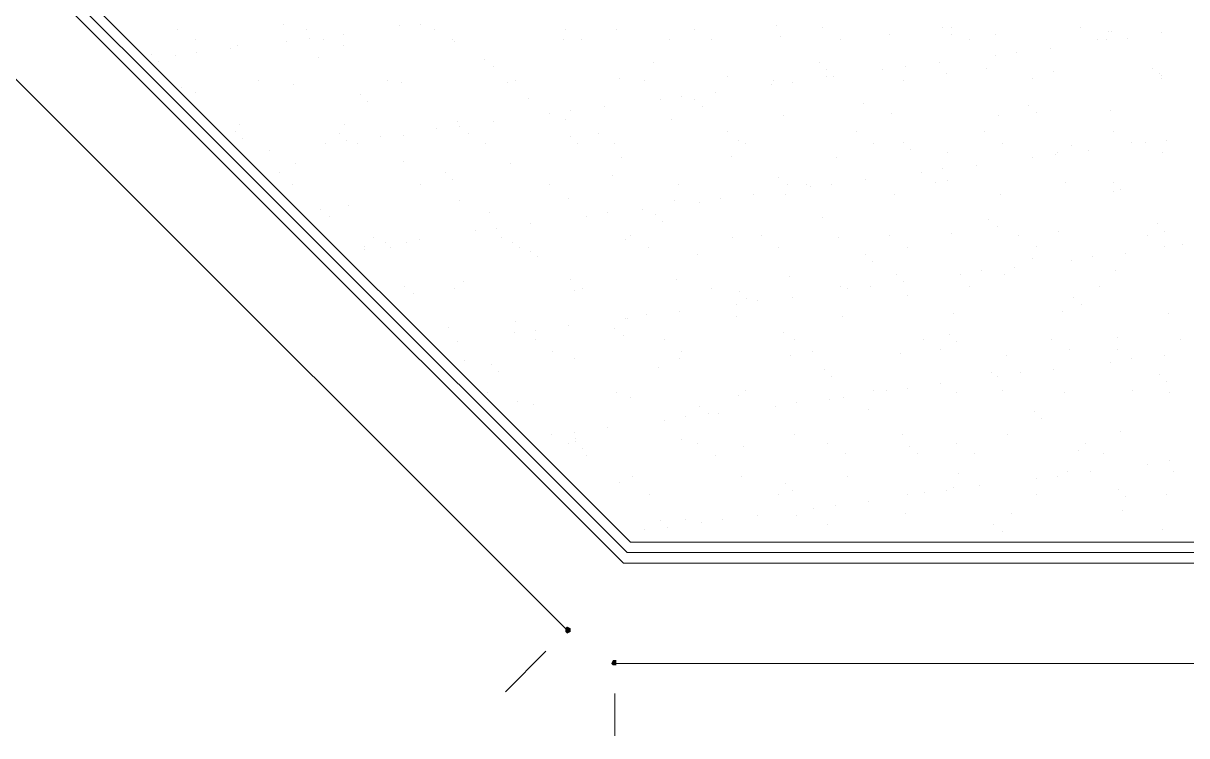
# Model space of a CAD drawing. Header units: millimetres. Extents: x 51.3 to 71.5, y 31.8 to 61.9.
# Drawn here: x 56.941 to 59.794, y 39.058 to 40.807 of the extents above; entities that cross this region are included whole.
import ezdxf

# ---------------------------------------------------------------- set-up
doc = ezdxf.new("R2010")
doc.units = ezdxf.units.MM
doc.layers.add('PDF_0', color=7, linetype='Continuous')
doc.layers.add('PDF_COTAS', color=1, linetype='Continuous')
doc.layers.add('PDF_Portas', color=7, linetype='Continuous', true_color=0xb85b5b)
doc.layers.add('PDF_Vegetação', color=7, linetype='Continuous', true_color=0x00dd37)

msp = doc.modelspace()

# ---------------------------------------------------------------- hatches: boundary and pattern name
at = {"layer": 'PDF_0', "transparency": 33554559}
for points in [[(58.2831, 39.3132), (58.2831, 39.3219), (58.2744, 39.3262), (58.2701, 39.3219), (58.2701, 39.3132), (58.2744, 39.3089)], [(58.3825, 39.2354), (58.3868, 39.2311), (58.3955, 39.2311), (58.3955, 39.2441), (58.3868, 39.2441)]]:
    msp.add_hatch(color=1, dxfattribs=at).paths.add_polyline_path(points)

# ---------------------------------------------------------------- linework, layer by layer
at = {"layer": 'PDF_COTAS', "lineweight": 5}
for points in [[(53.2979, 44.294), (58.2744, 39.3176)], [(58.1231, 39.1662), (58.2225, 39.2657)], [(58.3911, 39.2354), (70.1513, 39.2354)], [(58.3911, 39.0581), (58.3911, 39.1619)]]:
    msp.add_lwpolyline(points, dxfattribs=at)
at = {"layer": 'PDF_Portas', "lineweight": 5}
for points in [[(53.4233, 44.4713), (58.4128, 39.4819), (64.5004, 39.4819), (64.5004, 39.5337), (58.4301, 39.5337), (53.4925, 44.4713)], [(64.5004, 39.5078), (58.4214, 39.5078), (53.4579, 44.4713)]]:
    msp.add_lwpolyline(points, dxfattribs=at)
at = {"layer": 'PDF_Vegetação', "lineweight": 5}
for points in [[(57.3189, 40.7919), (57.3189, 40.7919)], [(57.5783, 40.8049), (57.5783, 40.8049)], [(57.6345, 40.7919), (57.6345, 40.7919)], [(57.7253, 40.7789), (57.7253, 40.7789)], [(57.8637, 40.8005), (57.8637, 40.8005)], [(57.9156, 40.8049), (57.9156, 40.8049)], [(57.9501, 40.7919), (57.9501, 40.7919)], [(58.2701, 40.7919), (58.2701, 40.7919)], [(58.3955, 40.7919), (58.3955, 40.7919)], [(58.5857, 40.7919), (58.5857, 40.7919)], [(58.7889, 40.8005), (58.7889, 40.8005)], [(58.9013, 40.7962), (58.9013, 40.7962)], [(59.0656, 40.7789), (59.0656, 40.7789)], [(59.1953, 40.7962), (59.1953, 40.7962)], [(59.217, 40.7962), (59.217, 40.7962)], [(59.217, 40.7789), (59.217, 40.7789)], [(59.325, 40.7789), (59.325, 40.7789)], [(59.5326, 40.7962), (59.5326, 40.7962)], [(59.6018, 40.7876), (59.6018, 40.7876)], [(59.6104, 40.7876), (59.6104, 40.7876)], [(59.7315, 40.7833), (59.7315, 40.7833)], [(57.3621, 40.766), (57.3621, 40.766)], [(57.4659, 40.753), (57.4659, 40.753)], [(57.587, 40.7616), (57.587, 40.7616)], [(57.6432, 40.7703), (57.6432, 40.7703)], [(57.6778, 40.766), (57.6778, 40.766)], [(57.7253, 40.753), (57.7253, 40.753)], [(57.9934, 40.766), (57.9934, 40.766)], [(57.9977, 40.7616), (57.9977, 40.7616)], [(58.2658, 40.766), (58.2658, 40.766)], [(58.309, 40.766), (58.309, 40.766)], [(58.5252, 40.766), (58.5252, 40.766)], [(58.6289, 40.766), (58.6289, 40.766)], [(58.7976, 40.7746), (58.7976, 40.7746)], [(58.9446, 40.766), (58.9446, 40.766)], [(59.2602, 40.766), (59.2602, 40.766)], [(59.5758, 40.766), (59.5758, 40.766)], [(59.5974, 40.766), (59.5974, 40.766)], [(59.6493, 40.7703), (59.6493, 40.7703)], [(57.254, 40.7314), (57.254, 40.7314)], [(57.3146, 40.727), (57.3146, 40.727)], [(57.3665, 40.7357), (57.3665, 40.7357)], [(57.4486, 40.7443), (57.4486, 40.7443)], [(57.6648, 40.7227), (57.6648, 40.7227)], [(59.325, 40.727), (59.325, 40.727)], [(59.3769, 40.7357), (59.3769, 40.7357)], [(59.4591, 40.7443), (59.4591, 40.7443)], [(57.2713, 40.7141), (57.2713, 40.7141)], [(58.0712, 40.7184), (58.0712, 40.7184)], [(58.0928, 40.7011), (58.0928, 40.7011)], [(58.4863, 40.7098), (58.4863, 40.7098)], [(58.8927, 40.7098), (58.8927, 40.7098)], [(58.91, 40.6925), (58.91, 40.6925)], [(59.0483, 40.6925), (59.0483, 40.6925)], [(59.1045, 40.7011), (59.1045, 40.7011)], [(59.1867, 40.7098), (59.1867, 40.7098)], [(59.3034, 40.6968), (59.3034, 40.6968)], [(59.7098, 40.6968), (59.7098, 40.6968)], [(57.5178, 40.6665), (57.5178, 40.6665)], [(57.8334, 40.6665), (57.8334, 40.6665)], [(58.149, 40.6665), (58.149, 40.6665)], [(58.4041, 40.6708), (58.4041, 40.6708)], [(58.4647, 40.6665), (58.4647, 40.6665)], [(58.6679, 40.6752), (58.6679, 40.6752)], [(58.7803, 40.6665), (58.7803, 40.6665)], [(58.91, 40.6752), (58.91, 40.6752)], [(58.9273, 40.6752), (58.9273, 40.6752)], [(59.1002, 40.6665), (59.1002, 40.6665)], [(59.204, 40.6838), (59.204, 40.6838)], [(59.4158, 40.6708), (59.4158, 40.6708)], [(59.4677, 40.6881), (59.4677, 40.6881)], [(59.7271, 40.6838), (59.7271, 40.6838)], [(59.7315, 40.6795), (59.7315, 40.6795)], [(59.7315, 40.6708), (59.7315, 40.6708)], [(57.3275, 40.6492), (57.3275, 40.6492)], [(57.3621, 40.6363), (57.3621, 40.6363)], [(57.6043, 40.6579), (57.6043, 40.6579)], [(57.868, 40.6622), (57.868, 40.6622)], [(58.1274, 40.6622), (58.1274, 40.6622)], [(58.6376, 40.6363), (58.6376, 40.6363)], [(58.7759, 40.6579), (58.7759, 40.6579)], [(58.8278, 40.6622), (58.8278, 40.6622)], [(57.7686, 40.6319), (57.7686, 40.6319)], [(57.7858, 40.6146), (57.7858, 40.6146)], [(58.1793, 40.6233), (58.1793, 40.6233)], [(58.5036, 40.619), (58.5036, 40.619)], [(58.5554, 40.6276), (58.5554, 40.6276)], [(58.5857, 40.619), (58.5857, 40.619)], [(59.0008, 40.6103), (59.0008, 40.6103)], [(58.2312, 40.5844), (58.2312, 40.5844)], [(58.2831, 40.593), (58.2831, 40.593)], [(58.3652, 40.6017), (58.3652, 40.6017)], [(58.6073, 40.6017), (58.6073, 40.6017)], [(58.8062, 40.58), (58.8062, 40.58)], [(59.07, 40.5844), (59.07, 40.5844)], [(59.3337, 40.58), (59.3337, 40.58)], [(59.4072, 40.606), (59.4072, 40.606)], [(59.4245, 40.5887), (59.4245, 40.5887)], [(59.6061, 40.593), (59.6061, 40.593)], [(57.4702, 40.5584), (57.4702, 40.5584)], [(57.7296, 40.5584), (57.7296, 40.5584)], [(57.9545, 40.5498), (57.9545, 40.5498)], [(58.0063, 40.5671), (58.0063, 40.5671)], [(58.0107, 40.5541), (58.0107, 40.5541)], [(58.0928, 40.5671), (58.0928, 40.5671)], [(58.2701, 40.5714), (58.2701, 40.5714)], [(58.5295, 40.5714), (58.5295, 40.5714)], [(57.4616, 40.5411), (57.4616, 40.5411)], [(57.4789, 40.5238), (57.4789, 40.5238)], [(57.7167, 40.5368), (57.7167, 40.5368)], [(57.8161, 40.5282), (57.8161, 40.5282)], [(57.8723, 40.5325), (57.8723, 40.5325)], [(58.0323, 40.5368), (58.0323, 40.5368)], [(58.2831, 40.5282), (58.2831, 40.5282)], [(58.3522, 40.5368), (58.3522, 40.5368)], [(58.6679, 40.5411), (58.6679, 40.5411)], [(58.9835, 40.5411), (58.9835, 40.5411)], [(59.2991, 40.5411), (59.2991, 40.5411)], [(59.6147, 40.5411), (59.6147, 40.5411)], [(57.5437, 40.4936), (57.5437, 40.4936)], [(57.6821, 40.5109), (57.6821, 40.5109)], [(57.734, 40.5195), (57.734, 40.5195)], [(57.7599, 40.5109), (57.7599, 40.5109)], [(58.0755, 40.5109), (58.0755, 40.5109)], [(58.3004, 40.5109), (58.3004, 40.5109)], [(58.3911, 40.5109), (58.3911, 40.5109)], [(58.6938, 40.5195), (58.6938, 40.5195)], [(58.7111, 40.5109), (58.7111, 40.5109)], [(59.0267, 40.5109), (59.0267, 40.5109)], [(59.1002, 40.5152), (59.1002, 40.5152)], [(59.1175, 40.4979), (59.1175, 40.4979)], [(59.3423, 40.5109), (59.3423, 40.5109)], [(59.511, 40.5065), (59.511, 40.5065)], [(59.5542, 40.4936), (59.5542, 40.4936)], [(59.658, 40.5152), (59.658, 40.5152)], [(59.6926, 40.5152), (59.6926, 40.5152)], [(59.7444, 40.5195), (59.7444, 40.5195)], [(57.8723, 40.4676), (57.8723, 40.4676)], [(58.4084, 40.4763), (58.4084, 40.4763)], [(58.6765, 40.4806), (58.6765, 40.4806)], [(58.9359, 40.4763), (58.9359, 40.4763)], [(59.2083, 40.4893), (59.2083, 40.4893)], [(59.4158, 40.4763), (59.4158, 40.4763)], [(59.472, 40.4849), (59.472, 40.4849)], [(59.4764, 40.4893), (59.4764, 40.4893)], [(59.7358, 40.4893), (59.7358, 40.4893)], [(57.5697, 40.4417), (57.5697, 40.4417)], [(57.6086, 40.4633), (57.6086, 40.4633)], [(57.9761, 40.4417), (57.9761, 40.4417)], [(58.1361, 40.4633), (58.1361, 40.4633)], [(59.1435, 40.4417), (59.1435, 40.4417)], [(59.1953, 40.4503), (59.1953, 40.4503)], [(59.2775, 40.459), (59.2775, 40.459)], [(57.5999, 40.4114), (57.5999, 40.4114)], [(57.9156, 40.4114), (57.9156, 40.4114)], [(57.9934, 40.4244), (57.9934, 40.4244)], [(58.2312, 40.4114), (58.2312, 40.4114)], [(58.3868, 40.433), (58.3868, 40.433)], [(58.5468, 40.4114), (58.5468, 40.4114)], [(58.7932, 40.4287), (58.7932, 40.4287)], [(58.8149, 40.4114), (58.8149, 40.4114)], [(58.8624, 40.4114), (58.8624, 40.4114)], [(58.8711, 40.4071), (58.8711, 40.4071)], [(58.923, 40.4114), (58.923, 40.4114)], [(59.0051, 40.4244), (59.0051, 40.4244)], [(59.178, 40.4157), (59.178, 40.4157)], [(59.2083, 40.4201), (59.2083, 40.4201)], [(59.498, 40.4157), (59.498, 40.4157)], [(59.6147, 40.4157), (59.6147, 40.4157)], [(58.7327, 40.3855), (58.7327, 40.3855)], [(58.8105, 40.3855), (58.8105, 40.3855)], [(59.0786, 40.3855), (59.0786, 40.3855)], [(59.338, 40.3855), (59.338, 40.3855)], [(59.6147, 40.3941), (59.6147, 40.3941)], [(59.632, 40.3985), (59.632, 40.3985)], [(57.6691, 40.3509), (57.6691, 40.3509)], [(57.7383, 40.3595), (57.7383, 40.3595)], [(58.0107, 40.3725), (58.0107, 40.3725)], [(58.2787, 40.3768), (58.2787, 40.3768)], [(58.4603, 40.3509), (58.4603, 40.3509)], [(58.5382, 40.3725), (58.5382, 40.3725)], [(58.5987, 40.3682), (58.5987, 40.3682)], [(58.6506, 40.3768), (58.6506, 40.3768)], [(57.6907, 40.3336), (57.6907, 40.3336)], [(58.0842, 40.3422), (58.0842, 40.3422)], [(58.322, 40.3336), (58.322, 40.3336)], [(58.3739, 40.3422), (58.3739, 40.3422)], [(58.4906, 40.3379), (58.4906, 40.3379)], [(58.9013, 40.3293), (58.9013, 40.3293)], [(59.3078, 40.325), (59.3078, 40.325)], [(58.0496, 40.299), (58.0496, 40.299)], [(58.1015, 40.3033), (58.1015, 40.3033)], [(58.1836, 40.3163), (58.1836, 40.3163)], [(58.5079, 40.3206), (58.5079, 40.3206)], [(59.3294, 40.3077), (59.3294, 40.3077)], [(59.4807, 40.2947), (59.4807, 40.2947)], [(59.7228, 40.3163), (59.7228, 40.3163)], [(59.7401, 40.2947), (59.7401, 40.2947)], [(57.7988, 40.2817), (57.7988, 40.2817)], [(57.8291, 40.2687), (57.8291, 40.2687)], [(57.881, 40.2687), (57.881, 40.2687)], [(57.9112, 40.2774), (57.9112, 40.2774)], [(58.1144, 40.2817), (58.1144, 40.2817)], [(58.1404, 40.2687), (58.1404, 40.2687)], [(58.4171, 40.2774), (58.4171, 40.2774)], [(58.4301, 40.286), (58.4301, 40.286)], [(58.6808, 40.2817), (58.6808, 40.2817)], [(58.75, 40.286), (58.75, 40.286)], [(58.9402, 40.2817), (58.9402, 40.2817)], [(59.0656, 40.286), (59.0656, 40.286)], [(59.217, 40.2904), (59.217, 40.2904)], [(59.3813, 40.286), (59.3813, 40.286)], [(59.6969, 40.286), (59.6969, 40.286)], [(59.7833, 40.2644), (59.7833, 40.2644)], [(57.7772, 40.2601), (57.7772, 40.2601)], [(57.7772, 40.2515), (57.7772, 40.2515)], [(57.8421, 40.2558), (57.8421, 40.2558)], [(58.1577, 40.2558), (58.1577, 40.2558)], [(58.1836, 40.2471), (58.1836, 40.2471)], [(58.4733, 40.2558), (58.4733, 40.2558)], [(58.5944, 40.2385), (58.5944, 40.2385)], [(58.7932, 40.2558), (58.7932, 40.2558)], [(59.0051, 40.2385), (59.0051, 40.2385)], [(59.1089, 40.2558), (59.1089, 40.2558)], [(59.4245, 40.2601), (59.4245, 40.2601)], [(59.645, 40.2428), (59.645, 40.2428)], [(59.7401, 40.2601), (59.7401, 40.2601)], [(58.2009, 40.2342), (58.2009, 40.2342)], [(59.0224, 40.2212), (59.0224, 40.2212)], [(59.3726, 40.2082), (59.3726, 40.2082)], [(59.4158, 40.2298), (59.4158, 40.2298)], [(59.511, 40.2255), (59.511, 40.2255)], [(59.5628, 40.2342), (59.5628, 40.2342)], [(58.8192, 40.1866), (58.8192, 40.1866)], [(59.0829, 40.1909), (59.0829, 40.1909)], [(59.2386, 40.1909), (59.2386, 40.1909)], [(59.2905, 40.1996), (59.2905, 40.1996)], [(59.3467, 40.1909), (59.3467, 40.1909)], [(59.6191, 40.1996), (59.6191, 40.1996)], [(57.8766, 40.1607), (57.8766, 40.1607)], [(57.9977, 40.1563), (57.9977, 40.1563)], [(58.0193, 40.1736), (58.0193, 40.1736)], [(58.2831, 40.178), (58.2831, 40.178)], [(58.2917, 40.152), (58.2917, 40.152)], [(58.3133, 40.1563), (58.3133, 40.1563)], [(58.5425, 40.178), (58.5425, 40.178)], [(58.6289, 40.1563), (58.6289, 40.1563)], [(58.9446, 40.1607), (58.9446, 40.1607)], [(58.9619, 40.1563), (58.9619, 40.1563)], [(59.0181, 40.1607), (59.0181, 40.1607)], [(59.1002, 40.1736), (59.1002, 40.1736)], [(59.2602, 40.1607), (59.2602, 40.1607)], [(59.5801, 40.1607), (59.5801, 40.1607)], [(57.8983, 40.1434), (57.8983, 40.1434)], [(58.6981, 40.1477), (58.6981, 40.1477)], [(58.7154, 40.1304), (58.7154, 40.1304)], [(58.7414, 40.1261), (58.7414, 40.1261)], [(58.8278, 40.1347), (58.8278, 40.1347)], [(59.1089, 40.139), (59.1089, 40.139)], [(59.5153, 40.1347), (59.5153, 40.1347)], [(58.5511, 40.1001), (58.5511, 40.1001)], [(58.6895, 40.1174), (58.6895, 40.1174)], [(59.2213, 40.0958), (59.2213, 40.0958)], [(59.4893, 40.1001), (59.4893, 40.1001)], [(59.5369, 40.1174), (59.5369, 40.1174)], [(59.7488, 40.0958), (59.7488, 40.0958)], [(58.149, 40.0742), (58.149, 40.0742)], [(58.2787, 40.0655), (58.2787, 40.0655)], [(58.4171, 40.0828), (58.4171, 40.0828)], [(58.4214, 40.0828), (58.4214, 40.0828)], [(58.469, 40.0915), (58.469, 40.0915)], [(58.6895, 40.0872), (58.6895, 40.0872)], [(58.9489, 40.0872), (58.9489, 40.0872)], [(57.9847, 40.0612), (57.9847, 40.0612)], [(58.1447, 40.0482), (58.1447, 40.0482)], [(58.1966, 40.0526), (58.1966, 40.0526)], [(58.3911, 40.0569), (58.3911, 40.0569)], [(58.4128, 40.0396), (58.4128, 40.0396)], [(58.8062, 40.0482), (58.8062, 40.0482)], [(59.2126, 40.0439), (59.2126, 40.0439)], [(58.0063, 40.0266), (58.0063, 40.0266)], [(58.1966, 40.0309), (58.1966, 40.0309)], [(58.5122, 40.0309), (58.5122, 40.0309)], [(58.8322, 40.0309), (58.8322, 40.0309)], [(59.1478, 40.0309), (59.1478, 40.0309)], [(59.2299, 40.0266), (59.2299, 40.0266)], [(59.4634, 40.0309), (59.4634, 40.0309)], [(59.6234, 40.0353), (59.6234, 40.0353)], [(59.779, 40.0309), (59.779, 40.0309)], [(58.0236, 39.9791), (58.0236, 39.9791)], [(58.2398, 40.0007), (58.2398, 40.0007)], [(58.2917, 39.9834), (58.2917, 39.9834)], [(58.5511, 39.9834), (58.5511, 39.9834)], [(58.5554, 40.0007), (58.5554, 40.0007)], [(58.8235, 39.992), (58.8235, 39.992)], [(58.8754, 40.0007), (58.8754, 40.0007)], [(59.0916, 39.9964), (59.0916, 39.9964)], [(59.191, 40.005), (59.191, 40.005)], [(59.351, 39.992), (59.351, 39.992)], [(59.5066, 40.005), (59.5066, 40.005)], [(59.6234, 40.005), (59.6234, 40.005)], [(59.658, 39.9834), (59.658, 39.9834)], [(59.7401, 39.992), (59.7401, 39.992)], [(58.0885, 39.9704), (58.0885, 39.9704)], [(58.1058, 39.9531), (58.1058, 39.9531)], [(58.4992, 39.9618), (58.4992, 39.9618)], [(58.9057, 39.9574), (58.9057, 39.9574)], [(59.4677, 39.9574), (59.4677, 39.9574)], [(59.6061, 39.9747), (59.6061, 39.9747)], [(58.923, 39.9402), (58.923, 39.9402)], [(59.191, 39.9229), (59.191, 39.9229)], [(59.3164, 39.9488), (59.3164, 39.9488)], [(59.3294, 39.9402), (59.3294, 39.9402)], [(59.3856, 39.9488), (59.3856, 39.9488)], [(59.7271, 39.9445), (59.7271, 39.9445)], [(59.7444, 39.9272), (59.7444, 39.9272)], [(58.0799, 39.9012), (58.0799, 39.9012)], [(58.3955, 39.9012), (58.3955, 39.9012)], [(58.7111, 39.9056), (58.7111, 39.9056)], [(59.0267, 39.9056), (59.0267, 39.9056)], [(59.057, 39.9056), (59.057, 39.9056)], [(59.1089, 39.9099), (59.1089, 39.9099)], [(59.2299, 39.9012), (59.2299, 39.9012)], [(59.3423, 39.9056), (59.3423, 39.9056)], [(59.4937, 39.9012), (59.4937, 39.9012)], [(59.6623, 39.9056), (59.6623, 39.9056)], [(59.7531, 39.9012), (59.7531, 39.9012)], [(58.1534, 39.8796), (58.1534, 39.8796)], [(58.1923, 39.871), (58.1923, 39.871)], [(58.4301, 39.8883), (58.4301, 39.8883)], [(58.5987, 39.8667), (58.5987, 39.8667)], [(58.6938, 39.8926), (58.6938, 39.8926)], [(58.7846, 39.8667), (58.7846, 39.8667)], [(58.8365, 39.8753), (58.8365, 39.8753)], [(58.9186, 39.8839), (58.9186, 39.8839)], [(58.9532, 39.8883), (58.9532, 39.8883)], [(58.5641, 39.8407), (58.5641, 39.8407)], [(58.6203, 39.8494), (58.6203, 39.8494)], [(58.6462, 39.8494), (58.6462, 39.8494)], [(59.0137, 39.858), (59.0137, 39.858)], [(59.4202, 39.8537), (59.4202, 39.8537)], [(59.4375, 39.8364), (59.4375, 39.8364)], [(58.3739, 39.8148), (58.3739, 39.8148)], [(58.5122, 39.8321), (58.5122, 39.8321)], [(58.2355, 39.7975), (58.2355, 39.7975)], [(58.2917, 39.8018), (58.2917, 39.8018)], [(58.296, 39.7888), (58.296, 39.7888)], [(58.296, 39.7802), (58.296, 39.7802)], [(58.5554, 39.7845), (58.5554, 39.7845)], [(58.8322, 39.7975), (58.8322, 39.7975)], [(59.0959, 39.7975), (59.0959, 39.7975)], [(59.3553, 39.7975), (59.3553, 39.7975)], [(59.632, 39.8061), (59.632, 39.8061)], [(58.2787, 39.7759), (58.2787, 39.7759)], [(58.3133, 39.7629), (58.3133, 39.7629)], [(58.5944, 39.7759), (58.5944, 39.7759)], [(58.7068, 39.7672), (58.7068, 39.7672)], [(58.9143, 39.7759), (58.9143, 39.7759)], [(59.1132, 39.7672), (59.1132, 39.7672)], [(59.2299, 39.7759), (59.2299, 39.7759)], [(59.5283, 39.7586), (59.5283, 39.7586)], [(59.5456, 39.7759), (59.5456, 39.7759)], [(58.322, 39.7456), (58.322, 39.7456)], [(58.6376, 39.7456), (58.6376, 39.7456)], [(58.9575, 39.7499), (58.9575, 39.7499)], [(59.1348, 39.7499), (59.1348, 39.7499)], [(59.2732, 39.7499), (59.2732, 39.7499)], [(59.5888, 39.7499), (59.5888, 39.7499)], [(59.6969, 39.724), (59.6969, 39.724)], [(59.7531, 39.7326), (59.7531, 39.7326)], [(58.4344, 39.6937), (58.4344, 39.6937)], [(58.7024, 39.6937), (58.7024, 39.6937)], [(58.9619, 39.6937), (58.9619, 39.6937)], [(59.2343, 39.7024), (59.2343, 39.7024)], [(59.4764, 39.6937), (59.4764, 39.6937)], [(59.5023, 39.7067), (59.5023, 39.7067)], [(59.5585, 39.7067), (59.5585, 39.7067)], [(59.7617, 39.7067), (59.7617, 39.7067)], [(58.4041, 39.6807), (58.4041, 39.6807)], [(58.8105, 39.6764), (58.8105, 39.6764)], [(59.2213, 39.6678), (59.2213, 39.6678)], [(59.2861, 39.6721), (59.2861, 39.6721)], [(59.4245, 39.6894), (59.4245, 39.6894)], [(58.4776, 39.6505), (58.4776, 39.6505)], [(58.7932, 39.6505), (58.7932, 39.6505)], [(58.8278, 39.6591), (58.8278, 39.6591)], [(59.1089, 39.6505), (59.1089, 39.6505)], [(59.1521, 39.6548), (59.1521, 39.6548)], [(59.204, 39.6591), (59.204, 39.6591)], [(59.4245, 39.6505), (59.4245, 39.6505)], [(59.6277, 39.6634), (59.6277, 39.6634)], [(59.645, 39.6461), (59.645, 39.6461)], [(59.7444, 39.6505), (59.7444, 39.6505)], [(58.8797, 39.6159), (58.8797, 39.6159)], [(58.9316, 39.6245), (58.9316, 39.6245)], [(59.0137, 39.6332), (59.0137, 39.6332)], [(59.6363, 39.6116), (59.6363, 39.6116)], [(58.5036, 39.5856), (58.5036, 39.5856)], [(58.5641, 39.5899), (58.5641, 39.5899)], [(58.603, 39.5813), (58.603, 39.5813)], [(58.6549, 39.5899), (58.6549, 39.5899)], [(58.7414, 39.5986), (58.7414, 39.5986)], [(58.8365, 39.5986), (58.8365, 39.5986)], [(59.1045, 39.6029), (59.1045, 39.6029)], [(59.364, 39.6029), (59.364, 39.6029)], [(58.4647, 39.564), (58.4647, 39.564)], [(58.5209, 39.5683), (58.5209, 39.5683)], [(58.9143, 39.577), (58.9143, 39.577)], [(59.3207, 39.577), (59.3207, 39.577)], [(59.3423, 39.5597), (59.3423, 39.5597)], [(59.7358, 39.564), (59.7358, 39.564)]]:
    msp.add_lwpolyline(points, dxfattribs=at)

doc.saveas('drawing.dxf')
